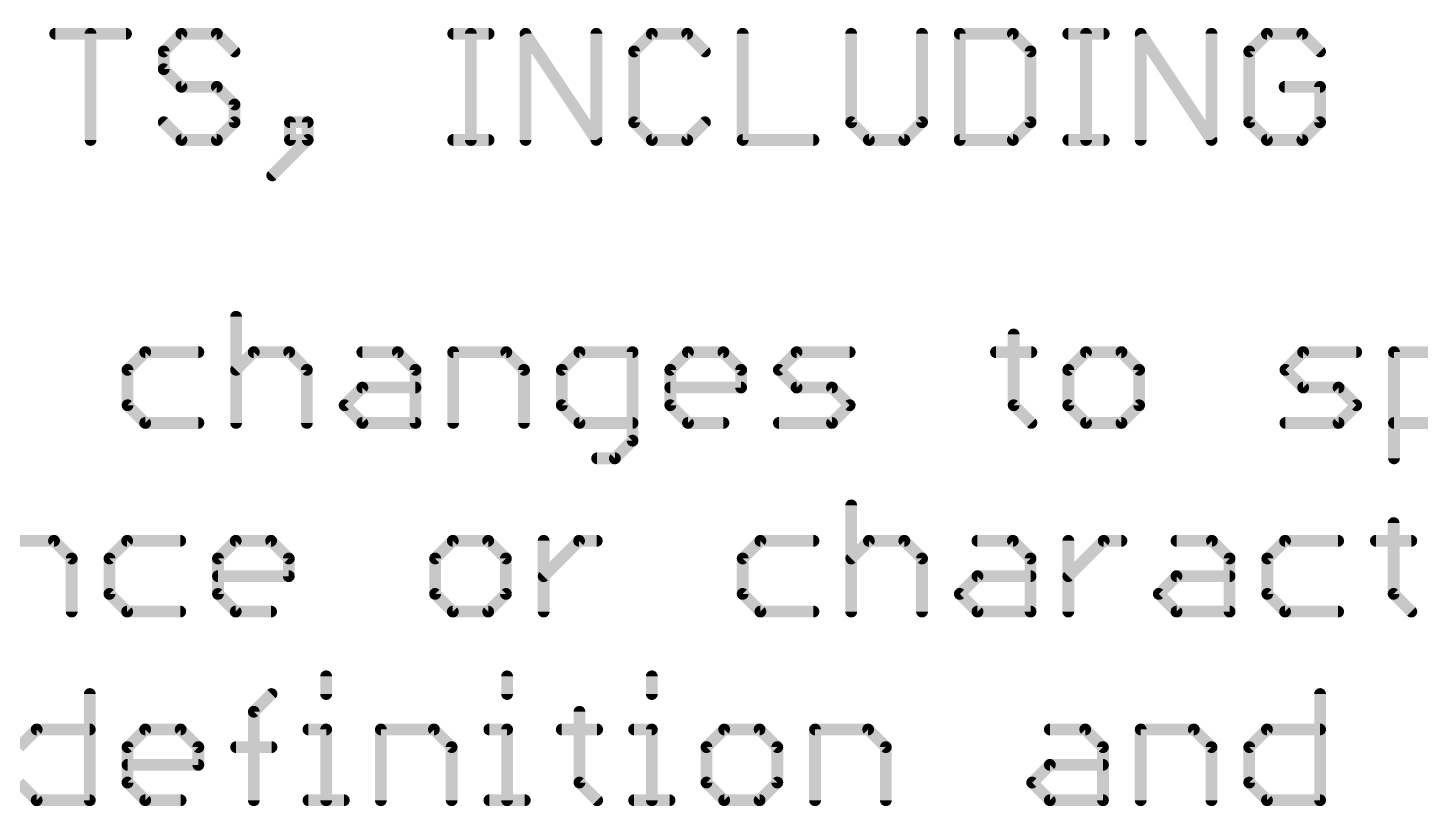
# Model space of a CAD drawing. Extents: x -20 to 130, y -23 to 56.
# Drawn here: x -2.1 to 12.9, y -14.35 to -5.97 of the extents above; entities that cross this region are included whole.
import ezdxf

# ---------------------------------------------------------------- set-up
doc = ezdxf.new("R2010")
doc.units = 0
doc.layers.add('1', color=22, linetype='CONTINUOUS')

msp = doc.modelspace()

# ---------------------------------------------------------------- linework, layer by layer
at = {"layer": '1', "const_width": 0.127}
for points in [[(-1.809, -6.0315), (-1.0463, -6.0315)], [(-1.4276, -7.1755), (-1.4276, -6.0315)], [(-0.4489, -6.0315), (-0.6396, -6.2222)], [(-0.0676, -6.0315), (-0.4489, -6.0315)], [(0.1231, -6.2222), (-0.0676, -6.0315)], [(2.4788, -6.0315), (2.8602, -6.0315)], [(2.6695, -7.1755), (2.6695, -6.0315)], [(3.2584, -7.1755), (3.2584, -6.0315)], [(3.2584, -6.0315), (4.0211, -7.1755)], [(4.0211, -7.1755), (4.0211, -6.0315)], [(4.6185, -6.0315), (4.4278, -6.2222)], [(4.9998, -6.0315), (4.6185, -6.0315)], [(5.1905, -6.2222), (4.9998, -6.0315)], [(5.5972, -6.0315), (5.5972, -7.1755)], [(6.7666, -6.0315), (6.7666, -6.9848)], [(7.5293, -6.9848), (7.5293, -6.0315)], [(7.936, -6.0315), (7.936, -7.1755)], [(8.508, -6.0315), (7.936, -6.0315)], [(8.6987, -6.2222), (8.508, -6.0315)], [(9.1054, -6.0315), (9.4867, -6.0315)], [(9.2961, -7.1755), (9.2961, -6.0315)], [(9.885, -7.1755), (9.885, -6.0315)], [(9.885, -6.0315), (10.6477, -7.1755)], [(10.6477, -7.1755), (10.6477, -6.0315)], [(11.2451, -6.0315), (11.0544, -6.2222)], [(11.6264, -6.0315), (11.2451, -6.0315)], [(11.8171, -6.2222), (11.6264, -6.0315)], [(-0.6396, -6.2222), (-0.6396, -6.4129)], [(4.4278, -6.2222), (4.4278, -6.9848)], [(8.6987, -6.9848), (8.6987, -6.2222)], [(11.0544, -6.2222), (11.0544, -6.9848)], [(-0.6396, -6.4129), (-0.4489, -6.6035)], [(-0.4489, -6.6035), (-0.0676, -6.6035)], [(-0.0676, -6.6035), (0.1231, -6.7942)], [(11.8171, -6.6035), (11.4357, -6.6035)], [(11.8171, -6.9848), (11.8171, -6.6035)], [(0.1231, -6.7942), (0.1231, -6.9848)], [(-0.4489, -7.1755), (-0.6396, -6.9848)], [(0.1231, -6.9848), (-0.0676, -7.1755)], [(0.9112, -6.9848), (0.7205, -6.9848)], [(0.7205, -6.9848), (0.7205, -7.1755)], [(0.9112, -7.1755), (0.9112, -6.9848)], [(4.4278, -6.9848), (4.6185, -7.1755)], [(4.9998, -7.1755), (5.1905, -6.9848)], [(6.7666, -6.9848), (6.9573, -7.1755)], [(7.3386, -7.1755), (7.5293, -6.9848)], [(8.508, -7.1755), (8.6987, -6.9848)], [(11.0544, -6.9848), (11.2451, -7.1755)], [(11.6264, -7.1755), (11.8171, -6.9848)], [(-0.0676, -7.1755), (-0.4489, -7.1755)], [(0.5298, -7.5568), (0.9112, -7.1755)], [(0.7205, -7.1755), (0.9112, -7.1755)], [(2.4788, -7.1755), (2.8602, -7.1755)], [(4.6185, -7.1755), (4.9998, -7.1755)], [(5.5972, -7.1755), (6.3599, -7.1755)], [(6.9573, -7.1755), (7.3386, -7.1755)], [(7.936, -7.1755), (8.508, -7.1755)], [(9.1054, -7.1755), (9.4867, -7.1755)], [(11.2451, -7.1755), (11.6264, -7.1755)], [(0.14, -9.0795), (0.14, -10.2235)], [(8.5165, -9.2702), (8.5165, -10.0328)], [(-0.8387, -9.4609), (-1.0294, -9.6515)], [(-0.2667, -9.4609), (-0.8387, -9.4609)], [(0.14, -9.6515), (0.3307, -9.4609)], [(0.3307, -9.4609), (0.712, -9.4609)], [(0.712, -9.4609), (0.9027, -9.6515)], [(1.5001, -9.4609), (1.8814, -9.4609)], [(1.8814, -9.4609), (2.0721, -9.6515)], [(2.4788, -10.2235), (2.4788, -9.4609)], [(2.4788, -9.4609), (3.0508, -9.4609)], [(3.0508, -9.4609), (3.2415, -9.6515)], [(3.8389, -9.4609), (3.6482, -9.6515)], [(4.4109, -9.4609), (3.8389, -9.4609)], [(4.4109, -10.4142), (4.4109, -9.4609)], [(4.8176, -9.6515), (5.0083, -9.4609)], [(5.0083, -9.4609), (5.3896, -9.4609)], [(5.3896, -9.4609), (5.5803, -9.6515)], [(5.987, -9.6515), (6.1777, -9.4609)], [(6.1777, -9.4609), (6.7497, -9.4609)], [(8.3258, -9.4609), (8.7071, -9.4609)], [(9.2961, -9.4609), (9.1054, -9.6515)], [(9.6774, -9.4609), (9.2961, -9.4609)], [(9.8681, -9.6515), (9.6774, -9.4609)], [(11.4442, -9.6515), (11.6349, -9.4609)], [(11.6349, -9.4609), (12.2069, -9.4609)], [(12.6136, -10.6048), (12.6136, -9.4609)], [(12.6136, -9.4609), (13.1856, -9.4609)], [(-1.0294, -9.6515), (-1.0294, -10.0328)], [(0.9027, -9.6515), (0.9027, -10.2235)], [(2.0721, -9.6515), (2.0721, -10.2235)], [(3.2415, -9.6515), (3.2415, -10.2235)], [(3.6482, -9.6515), (3.6482, -10.0328)], [(4.8176, -10.0328), (4.8176, -9.6515)], [(5.5803, -9.6515), (5.5803, -9.8422)], [(6.1777, -9.8422), (5.987, -9.6515)], [(9.1054, -9.6515), (9.1054, -10.0328)], [(9.8681, -10.0328), (9.8681, -9.6515)], [(11.6349, -9.8422), (11.4442, -9.6515)], [(1.3094, -10.0328), (1.5001, -9.8422)], [(1.5001, -9.8422), (2.0721, -9.8422)], [(5.5803, -9.8422), (4.8176, -9.8422)], [(6.559, -9.8422), (6.1777, -9.8422)], [(6.7497, -10.0328), (6.559, -9.8422)], [(12.0162, -9.8422), (11.6349, -9.8422)], [(12.2069, -10.0328), (12.0162, -9.8422)], [(-1.0294, -10.0328), (-0.8387, -10.2235)], [(1.5001, -10.2235), (1.3094, -10.0328)], [(3.6482, -10.0328), (3.8389, -10.2235)], [(5.0083, -10.2235), (4.8176, -10.0328)], [(6.559, -10.2235), (6.7497, -10.0328)], [(8.5165, -10.0328), (8.7071, -10.2235)], [(9.1054, -10.0328), (9.2961, -10.2235)], [(9.6774, -10.2235), (9.8681, -10.0328)], [(12.0162, -10.2235), (12.2069, -10.0328)], [(-0.8387, -10.2235), (-0.2667, -10.2235)], [(2.0721, -10.2235), (1.5001, -10.2235)], [(3.8389, -10.2235), (4.4109, -10.2235)], [(5.3896, -10.2235), (5.0083, -10.2235)], [(5.987, -10.2235), (6.559, -10.2235)], [(9.2961, -10.2235), (9.6774, -10.2235)], [(11.4442, -10.2235), (12.0162, -10.2235)], [(13.1856, -10.2235), (12.6136, -10.2235)], [(4.2202, -10.6048), (4.4109, -10.4142)], [(4.0296, -10.6048), (4.2202, -10.6048)], [(6.7666, -11.1115), (6.7666, -12.2555)], [(12.6094, -11.3022), (12.6094, -12.0648)], [(-2.3937, -11.4929), (-1.8217, -11.4929)], [(-1.8217, -11.4929), (-1.631, -11.6835)], [(-1.0336, -11.4929), (-1.2243, -11.6835)], [(-0.4616, -11.4929), (-1.0336, -11.4929)], [(-0.0549, -11.6835), (0.1358, -11.4929)], [(0.1358, -11.4929), (0.5171, -11.4929)], [(0.5171, -11.4929), (0.7078, -11.6835)], [(2.4746, -11.4929), (2.2839, -11.6835)], [(2.8559, -11.4929), (2.4746, -11.4929)], [(3.0466, -11.6835), (2.8559, -11.4929)], [(3.4533, -12.2555), (3.4533, -11.4929)], [(3.4533, -11.8742), (3.8347, -11.4929)], [(3.8347, -11.4929), (4.0253, -11.4929)], [(5.7879, -11.4929), (5.5972, -11.6835)], [(6.3599, -11.4929), (5.7879, -11.4929)], [(6.7666, -11.6835), (6.9573, -11.4929)], [(6.9573, -11.4929), (7.3386, -11.4929)], [(7.3386, -11.4929), (7.5293, -11.6835)], [(8.1267, -11.4929), (8.508, -11.4929)], [(8.508, -11.4929), (8.6987, -11.6835)], [(9.1054, -12.2555), (9.1054, -11.4929)], [(9.1054, -11.8742), (9.4867, -11.4929)], [(9.4867, -11.4929), (9.6774, -11.4929)], [(10.2706, -11.4929), (10.6519, -11.4929)], [(10.6519, -11.4929), (10.8426, -11.6835)], [(11.44, -11.4929), (11.2493, -11.6835)], [(12.012, -11.4929), (11.44, -11.4929)], [(12.4187, -11.4929), (12.8, -11.4929)], [(-1.631, -11.6835), (-1.631, -12.2555)], [(-1.2243, -11.6835), (-1.2243, -12.0648)], [(-0.0549, -12.0648), (-0.0549, -11.6835)], [(0.7078, -11.6835), (0.7078, -11.8742)], [(2.2839, -11.6835), (2.2839, -12.0648)], [(3.0466, -12.0648), (3.0466, -11.6835)], [(5.5972, -11.6835), (5.5972, -12.0648)], [(7.5293, -11.6835), (7.5293, -12.2555)], [(8.6987, -11.6835), (8.6987, -12.2555)], [(10.8426, -11.6835), (10.8426, -12.2555)], [(11.2493, -11.6835), (11.2493, -12.0648)], [(0.7078, -11.8742), (-0.0549, -11.8742)], [(7.936, -12.0648), (8.1267, -11.8742)], [(8.1267, -11.8742), (8.6987, -11.8742)], [(10.0799, -12.0648), (10.2706, -11.8742)], [(10.2706, -11.8742), (10.8426, -11.8742)], [(-1.2243, -12.0648), (-1.0336, -12.2555)], [(0.1358, -12.2555), (-0.0549, -12.0648)], [(2.2839, -12.0648), (2.4746, -12.2555)], [(2.8559, -12.2555), (3.0466, -12.0648)], [(5.5972, -12.0648), (5.7879, -12.2555)], [(8.1267, -12.2555), (7.936, -12.0648)], [(10.2706, -12.2555), (10.0799, -12.0648)], [(11.2493, -12.0648), (11.44, -12.2555)], [(12.6094, -12.0648), (12.8, -12.2555)], [(-1.0336, -12.2555), (-0.4616, -12.2555)], [(0.5171, -12.2555), (0.1358, -12.2555)], [(2.4746, -12.2555), (2.8559, -12.2555)], [(5.7879, -12.2555), (6.3599, -12.2555)], [(8.6987, -12.2555), (8.1267, -12.2555)], [(10.8426, -12.2555), (10.2706, -12.2555)], [(11.44, -12.2555), (12.012, -12.2555)], [(1.1103, -12.9529), (1.1103, -13.1435)], [(3.0593, -12.9529), (3.0593, -13.1435)], [(4.6185, -12.9529), (4.6185, -13.1435)], [(-1.4361, -13.1435), (-1.4361, -14.2875)], [(0.3307, -13.3342), (0.5214, -13.1435)], [(11.8171, -13.1435), (11.8171, -14.2875)], [(0.3307, -14.2875), (0.3307, -13.3342)], [(3.8389, -13.3342), (3.8389, -14.0968)], [(-2.1988, -13.7155), (-2.0081, -13.5249)], [(-2.0081, -13.5249), (-1.4361, -13.5249)], [(-1.0294, -13.7155), (-0.8387, -13.5249)], [(-0.8387, -13.5249), (-0.4574, -13.5249)], [(-0.4574, -13.5249), (-0.2667, -13.7155)], [(0.9196, -13.5249), (1.1103, -13.5249)], [(1.1103, -13.5249), (1.1103, -14.2875)], [(1.6992, -14.2875), (1.6992, -13.5249)], [(1.6992, -13.5249), (2.2712, -13.5249)], [(2.2712, -13.5249), (2.4619, -13.7155)], [(2.8686, -13.5249), (3.0593, -13.5249)], [(3.0593, -13.5249), (3.0593, -14.2875)], [(3.6482, -13.5249), (4.0296, -13.5249)], [(4.4278, -13.5249), (4.6185, -13.5249)], [(4.6185, -13.5249), (4.6185, -14.2875)], [(5.3981, -13.5249), (5.2074, -13.7155)], [(5.7794, -13.5249), (5.3981, -13.5249)], [(5.9701, -13.7155), (5.7794, -13.5249)], [(6.3768, -14.2875), (6.3768, -13.5249)], [(6.3768, -13.5249), (6.9488, -13.5249)], [(6.9488, -13.5249), (7.1395, -13.7155)], [(8.9063, -13.5249), (9.2876, -13.5249)], [(9.2876, -13.5249), (9.4783, -13.7155)], [(9.885, -14.2875), (9.885, -13.5249)], [(9.885, -13.5249), (10.457, -13.5249)], [(10.457, -13.5249), (10.6477, -13.7155)], [(11.0544, -13.7155), (11.2451, -13.5249)], [(11.2451, -13.5249), (11.8171, -13.5249)], [(-1.0294, -14.0968), (-1.0294, -13.7155)], [(-0.2667, -13.7155), (-0.2667, -13.9062)], [(0.14, -13.7155), (0.5214, -13.7155)], [(2.4619, -13.7155), (2.4619, -14.2875)], [(5.2074, -13.7155), (5.2074, -14.0968)], [(5.9701, -14.0968), (5.9701, -13.7155)], [(7.1395, -13.7155), (7.1395, -14.2875)], [(9.4783, -13.7155), (9.4783, -14.2875)], [(10.6477, -13.7155), (10.6477, -14.2875)], [(11.0544, -14.0968), (11.0544, -13.7155)], [(-0.2667, -13.9062), (-1.0294, -13.9062)], [(8.7156, -14.0968), (8.9063, -13.9062)], [(8.9063, -13.9062), (9.4783, -13.9062)], [(-2.0081, -14.2875), (-2.1988, -14.0968)], [(-0.8387, -14.2875), (-1.0294, -14.0968)], [(3.8389, -14.0968), (4.0296, -14.2875)], [(5.2074, -14.0968), (5.3981, -14.2875)], [(5.7794, -14.2875), (5.9701, -14.0968)], [(8.9063, -14.2875), (8.7156, -14.0968)], [(11.2451, -14.2875), (11.0544, -14.0968)], [(-1.4361, -14.2875), (-2.0081, -14.2875)], [(-0.4574, -14.2875), (-0.8387, -14.2875)], [(0.9196, -14.2875), (1.301, -14.2875)], [(2.8686, -14.2875), (3.25, -14.2875)], [(4.4278, -14.2875), (4.8091, -14.2875)], [(5.3981, -14.2875), (5.7794, -14.2875)], [(9.4783, -14.2875), (8.9063, -14.2875)], [(11.8171, -14.2875), (11.2451, -14.2875)]]:
    msp.add_lwpolyline(points, dxfattribs=at)
at = {"layer": '1', "const_width": 0.0635}
for points in [[(-1.809, -5.9998, 1), (-1.809, -6.0633)], [(-1.3959, -6.0315, 1), (-1.4594, -6.0315)], [(-1.0463, -6.0633, 1), (-1.0463, -5.9998)], [(-0.4489, -5.9998, 1), (-0.4489, -6.0633)], [(-0.4264, -6.054, 1), (-0.4713, -6.0091)], [(-0.0451, -6.0091, 1), (-0.09, -6.054)], [(-0.0676, -6.0633, 1), (-0.0676, -5.9998)], [(2.4788, -5.9998, 1), (2.4788, -6.0633)], [(2.7013, -6.0315, 1), (2.6378, -6.0315)], [(2.8602, -6.0633, 1), (2.8602, -5.9998)], [(3.2902, -6.0315, 1), (3.2267, -6.0315)], [(3.2849, -6.0139, 1), (3.232, -6.0491)], [(4.0528, -6.0315, 1), (3.9893, -6.0315)], [(4.6185, -5.9998, 1), (4.6185, -6.0633)], [(4.6409, -6.054, 1), (4.596, -6.0091)], [(5.0223, -6.0091, 1), (4.9774, -6.054)], [(4.9998, -6.0633, 1), (4.9998, -5.9998)], [(5.629, -6.0315, 1), (5.5655, -6.0315)], [(6.7984, -6.0315, 1), (6.7349, -6.0315)], [(7.561, -6.0315, 1), (7.4975, -6.0315)], [(7.9678, -6.0315, 1), (7.9043, -6.0315)], [(7.936, -5.9998, 1), (7.936, -6.0633)], [(8.5305, -6.0091, 1), (8.4856, -6.054)], [(8.508, -6.0633, 1), (8.508, -5.9998)], [(9.1054, -5.9998, 1), (9.1054, -6.0633)], [(9.3278, -6.0315, 1), (9.2643, -6.0315)], [(9.4867, -6.0633, 1), (9.4867, -5.9998)], [(9.9114, -6.0139, 1), (9.8586, -6.0491)], [(9.9168, -6.0315, 1), (9.8533, -6.0315)], [(10.6794, -6.0315, 1), (10.6159, -6.0315)], [(11.2451, -5.9998, 1), (11.2451, -6.0633)], [(11.2675, -6.054, 1), (11.2226, -6.0091)], [(11.6489, -6.0091, 1), (11.6039, -6.054)], [(11.6264, -6.0633, 1), (11.6264, -5.9998)], [(-0.6078, -6.2222, 1), (-0.6713, -6.2222)], [(-0.662, -6.1997, 1), (-0.6171, -6.2446)], [(0.1006, -6.2446, 1), (0.1455, -6.1997)], [(4.4596, -6.2222, 1), (4.3961, -6.2222)], [(4.4054, -6.1997, 1), (4.4503, -6.2446)], [(5.168, -6.2446, 1), (5.2129, -6.1997)], [(8.7304, -6.2222, 1), (8.6669, -6.2222)], [(8.6762, -6.2446, 1), (8.7211, -6.1997)], [(11.0862, -6.2222, 1), (11.0227, -6.2222)], [(11.032, -6.1997, 1), (11.0769, -6.2446)], [(11.7946, -6.2446, 1), (11.8395, -6.1997)], [(-0.6171, -6.3904, 1), (-0.662, -6.4353)], [(-0.6713, -6.4129, 1), (-0.6078, -6.4129)], [(-0.4489, -6.5718, 1), (-0.4489, -6.6353)], [(-0.4713, -6.626, 1), (-0.4264, -6.5811)], [(-0.0451, -6.5811, 1), (-0.09, -6.626)], [(-0.0676, -6.6353, 1), (-0.0676, -6.5718)], [(11.4357, -6.5718, 1), (11.4357, -6.6353)], [(11.8488, -6.6035, 1), (11.7853, -6.6035)], [(11.8171, -6.6353, 1), (11.8171, -6.5718)], [(0.1548, -6.7942, 1), (0.0913, -6.7942)], [(0.1006, -6.8166, 1), (0.1455, -6.7717)], [(-0.6171, -6.9624, 1), (-0.662, -7.0073)], [(0.0913, -6.9848, 1), (0.1548, -6.9848)], [(0.1455, -7.0073, 1), (0.1006, -6.9624)], [(0.7205, -6.9531, 1), (0.7205, -7.0166)], [(0.7523, -6.9848, 1), (0.6888, -6.9848)], [(0.9429, -6.9848, 1), (0.8794, -6.9848)], [(0.9112, -7.0166, 1), (0.9112, -6.9531)], [(4.3961, -6.9848, 1), (4.4596, -6.9848)], [(4.4503, -6.9624, 1), (4.4054, -7.0073)], [(5.2129, -7.0073, 1), (5.168, -6.9624)], [(6.7349, -6.9848, 1), (6.7984, -6.9848)], [(6.7891, -6.9624, 1), (6.7442, -7.0073)], [(7.4975, -6.9848, 1), (7.561, -6.9848)], [(7.5517, -7.0073, 1), (7.5068, -6.9624)], [(8.6669, -6.9848, 1), (8.7304, -6.9848)], [(8.7211, -7.0073, 1), (8.6762, -6.9624)], [(11.0227, -6.9848, 1), (11.0862, -6.9848)], [(11.0769, -6.9624, 1), (11.032, -7.0073)], [(11.7853, -6.9848, 1), (11.8488, -6.9848)], [(11.8395, -7.0073, 1), (11.7946, -6.9624)], [(-1.4594, -7.1755, 1), (-1.3959, -7.1755)], [(-0.4489, -7.1438, 1), (-0.4489, -7.2073)], [(-0.4713, -7.198, 1), (-0.4264, -7.153)], [(-0.09, -7.153, 1), (-0.0451, -7.198)], [(-0.0676, -7.2073, 1), (-0.0676, -7.1438)], [(0.7205, -7.1438, 1), (0.7205, -7.2073)], [(0.6888, -7.1755, 1), (0.7523, -7.1755)], [(0.8794, -7.1755, 1), (0.9429, -7.1755)], [(0.9336, -7.198, 1), (0.8887, -7.153)], [(0.9112, -7.2073, 1), (0.9112, -7.1438)], [(2.4788, -7.1438, 1), (2.4788, -7.2073)], [(2.6378, -7.1755, 1), (2.7013, -7.1755)], [(2.8602, -7.2073, 1), (2.8602, -7.1438)], [(3.2267, -7.1755, 1), (3.2902, -7.1755)], [(3.9893, -7.1755, 1), (4.0528, -7.1755)], [(3.9947, -7.1931, 1), (4.0475, -7.1579)], [(4.6185, -7.1438, 1), (4.6185, -7.2073)], [(4.596, -7.198, 1), (4.6409, -7.153)], [(4.9774, -7.153, 1), (5.0223, -7.198)], [(4.9998, -7.2073, 1), (4.9998, -7.1438)], [(5.5972, -7.1438, 1), (5.5972, -7.2073)], [(5.5655, -7.1755, 1), (5.629, -7.1755)], [(6.3599, -7.2073, 1), (6.3599, -7.1438)], [(6.9573, -7.1438, 1), (6.9573, -7.2073)], [(6.9348, -7.198, 1), (6.9797, -7.153)], [(7.3162, -7.153, 1), (7.3611, -7.198)], [(7.3386, -7.2073, 1), (7.3386, -7.1438)], [(7.936, -7.1438, 1), (7.936, -7.2073)], [(7.9043, -7.1755, 1), (7.9678, -7.1755)], [(8.4856, -7.153, 1), (8.5305, -7.198)], [(8.508, -7.2073, 1), (8.508, -7.1438)], [(9.1054, -7.1438, 1), (9.1054, -7.2073)], [(9.2643, -7.1755, 1), (9.3278, -7.1755)], [(9.4867, -7.2073, 1), (9.4867, -7.1438)], [(9.8533, -7.1755, 1), (9.9168, -7.1755)], [(10.6159, -7.1755, 1), (10.6794, -7.1755)], [(10.6212, -7.1931, 1), (10.6741, -7.1579)], [(11.2451, -7.1438, 1), (11.2451, -7.2073)], [(11.2226, -7.198, 1), (11.2675, -7.153)], [(11.6039, -7.153, 1), (11.6489, -7.198)], [(11.6264, -7.2073, 1), (11.6264, -7.1438)], [(0.5074, -7.5344, 1), (0.5523, -7.5793)], [(0.1718, -9.0795, 1), (0.1083, -9.0795)], [(8.5482, -9.2702, 1), (8.4847, -9.2702)], [(-0.8387, -9.4291, 1), (-0.8387, -9.4926)], [(-0.8162, -9.4833, 1), (-0.8611, -9.4384)], [(-0.2667, -9.4926, 1), (-0.2667, -9.4291)], [(0.3307, -9.4291, 1), (0.3307, -9.4926)], [(0.3532, -9.4833, 1), (0.3083, -9.4384)], [(0.7345, -9.4384, 1), (0.6896, -9.4833)], [(0.712, -9.4926, 1), (0.712, -9.4291)], [(1.5001, -9.4291, 1), (1.5001, -9.4926)], [(1.9039, -9.4384, 1), (1.859, -9.4833)], [(1.8814, -9.4926, 1), (1.8814, -9.4291)], [(2.5106, -9.4609, 1), (2.4471, -9.4609)], [(2.4788, -9.4291, 1), (2.4788, -9.4926)], [(3.0733, -9.4384, 1), (3.0284, -9.4833)], [(3.0508, -9.4926, 1), (3.0508, -9.4291)], [(3.8389, -9.4291, 1), (3.8389, -9.4926)], [(3.8613, -9.4833, 1), (3.8164, -9.4384)], [(4.4426, -9.4609, 1), (4.3791, -9.4609)], [(4.4109, -9.4926, 1), (4.4109, -9.4291)], [(5.0083, -9.4291, 1), (5.0083, -9.4926)], [(5.0307, -9.4833, 1), (4.9858, -9.4384)], [(5.4121, -9.4384, 1), (5.3672, -9.4833)], [(5.3896, -9.4926, 1), (5.3896, -9.4291)], [(6.1777, -9.4291, 1), (6.1777, -9.4926)], [(6.2001, -9.4833, 1), (6.1552, -9.4384)], [(6.7497, -9.4926, 1), (6.7497, -9.4291)], [(8.3258, -9.4291, 1), (8.3258, -9.4926)], [(8.7071, -9.4926, 1), (8.7071, -9.4291)], [(9.2961, -9.4291, 1), (9.2961, -9.4926)], [(9.3185, -9.4833, 1), (9.2736, -9.4384)], [(9.6999, -9.4384, 1), (9.655, -9.4833)], [(9.6774, -9.4926, 1), (9.6774, -9.4291)], [(11.6349, -9.4291, 1), (11.6349, -9.4926)], [(11.6573, -9.4833, 1), (11.6124, -9.4384)], [(12.2069, -9.4926, 1), (12.2069, -9.4291)], [(12.6454, -9.4609, 1), (12.5819, -9.4609)], [(12.6136, -9.4291, 1), (12.6136, -9.4926)], [(-0.9976, -9.6515, 1), (-1.0611, -9.6515)], [(-1.0518, -9.6291, 1), (-1.0069, -9.674)], [(0.1176, -9.6291, 1), (0.1625, -9.674)], [(0.9344, -9.6515, 1), (0.8709, -9.6515)], [(0.8802, -9.674, 1), (0.9251, -9.6291)], [(2.1038, -9.6515, 1), (2.0403, -9.6515)], [(2.0496, -9.674, 1), (2.0945, -9.6291)], [(3.2732, -9.6515, 1), (3.2097, -9.6515)], [(3.219, -9.674, 1), (3.2639, -9.6291)], [(3.68, -9.6515, 1), (3.6165, -9.6515)], [(3.6258, -9.6291, 1), (3.6707, -9.674)], [(4.8494, -9.6515, 1), (4.7859, -9.6515)], [(4.7952, -9.6291, 1), (4.8401, -9.674)], [(5.612, -9.6515, 1), (5.5485, -9.6515)], [(5.5578, -9.674, 1), (5.6027, -9.6291)], [(6.0095, -9.6291, 1), (5.9646, -9.674)], [(5.9646, -9.6291, 1), (6.0095, -9.674)], [(9.1372, -9.6515, 1), (9.0737, -9.6515)], [(9.083, -9.6291, 1), (9.1279, -9.674)], [(9.8998, -9.6515, 1), (9.8363, -9.6515)], [(9.8456, -9.674, 1), (9.8905, -9.6291)], [(11.4667, -9.6291, 1), (11.4218, -9.674)], [(11.4218, -9.6291, 1), (11.4667, -9.674)], [(1.5001, -9.8104, 1), (1.5001, -9.8739)], [(1.5226, -9.8646, 1), (1.4777, -9.8197)], [(2.0721, -9.8739, 1), (2.0721, -9.8104)], [(4.8176, -9.8104, 1), (4.8176, -9.8739)], [(5.5485, -9.8422, 1), (5.612, -9.8422)], [(5.5803, -9.8739, 1), (5.5803, -9.8104)], [(6.1777, -9.8104, 1), (6.1777, -9.8739)], [(6.1552, -9.8646, 1), (6.2001, -9.8197)], [(6.5815, -9.8197, 1), (6.5366, -9.8646)], [(6.559, -9.8739, 1), (6.559, -9.8104)], [(11.6349, -9.8104, 1), (11.6349, -9.8739)], [(11.6124, -9.8646, 1), (11.6573, -9.8197)], [(12.0387, -9.8197, 1), (11.9937, -9.8646)], [(12.0162, -9.8739, 1), (12.0162, -9.8104)], [(-1.0069, -10.0104, 1), (-1.0518, -10.0553)], [(-1.0611, -10.0328, 1), (-0.9976, -10.0328)], [(1.3319, -10.0104, 1), (1.287, -10.0553)], [(1.287, -10.0104, 1), (1.3319, -10.0553)], [(3.6165, -10.0328, 1), (3.68, -10.0328)], [(3.6707, -10.0104, 1), (3.6258, -10.0553)], [(4.8401, -10.0104, 1), (4.7952, -10.0553)], [(4.7859, -10.0328, 1), (4.8494, -10.0328)], [(6.7721, -10.0553, 1), (6.7272, -10.0104)], [(6.7272, -10.0553, 1), (6.7721, -10.0104)], [(8.4847, -10.0328, 1), (8.5482, -10.0328)], [(8.5389, -10.0104, 1), (8.494, -10.0553)], [(9.1279, -10.0104, 1), (9.083, -10.0553)], [(9.0737, -10.0328, 1), (9.1372, -10.0328)], [(9.8363, -10.0328, 1), (9.8998, -10.0328)], [(9.8905, -10.0553, 1), (9.8456, -10.0104)], [(12.2293, -10.0553, 1), (12.1844, -10.0104)], [(12.1844, -10.0553, 1), (12.2293, -10.0104)], [(-0.8387, -10.1918, 1), (-0.8387, -10.2553)], [(-0.8611, -10.246, 1), (-0.8162, -10.201)], [(-0.2667, -10.2553, 1), (-0.2667, -10.1918)], [(0.1083, -10.2235, 1), (0.1718, -10.2235)], [(0.8709, -10.2235, 1), (0.9344, -10.2235)], [(1.5001, -10.1918, 1), (1.5001, -10.2553)], [(1.4777, -10.246, 1), (1.5226, -10.201)], [(2.0403, -10.2235, 1), (2.1038, -10.2235)], [(2.0721, -10.2553, 1), (2.0721, -10.1918)], [(2.4471, -10.2235, 1), (2.5106, -10.2235)], [(3.2097, -10.2235, 1), (3.2732, -10.2235)], [(3.8389, -10.1918, 1), (3.8389, -10.2553)], [(3.8164, -10.246, 1), (3.8613, -10.201)], [(4.4109, -10.2553, 1), (4.4109, -10.1918)], [(5.0083, -10.1918, 1), (5.0083, -10.2553)], [(4.9858, -10.246, 1), (5.0307, -10.201)], [(5.3896, -10.2553, 1), (5.3896, -10.1918)], [(5.987, -10.1918, 1), (5.987, -10.2553)], [(6.5366, -10.201, 1), (6.5815, -10.246)], [(6.559, -10.2553, 1), (6.559, -10.1918)], [(8.6847, -10.246, 1), (8.7296, -10.201)], [(9.2961, -10.1918, 1), (9.2961, -10.2553)], [(9.2736, -10.246, 1), (9.3185, -10.201)], [(9.655, -10.201, 1), (9.6999, -10.246)], [(9.6774, -10.2553, 1), (9.6774, -10.1918)], [(11.4442, -10.1918, 1), (11.4442, -10.2553)], [(11.9937, -10.201, 1), (12.0387, -10.246)], [(12.0162, -10.2553, 1), (12.0162, -10.1918)], [(12.6136, -10.1918, 1), (12.6136, -10.2553)], [(4.3791, -10.4142, 1), (4.4426, -10.4142)], [(4.4333, -10.4366, 1), (4.3884, -10.3917)], [(4.0296, -10.5731, 1), (4.0296, -10.6366)], [(4.1978, -10.5824, 1), (4.2427, -10.6273)], [(4.2202, -10.6366, 1), (4.2202, -10.5731)], [(12.5819, -10.6048, 1), (12.6454, -10.6048)], [(6.7984, -11.1115, 1), (6.7349, -11.1115)], [(12.6411, -11.3022, 1), (12.5776, -11.3022)], [(-1.7992, -11.4704, 1), (-1.8441, -11.5153)], [(-1.8217, -11.5246, 1), (-1.8217, -11.4611)], [(-1.0336, -11.4611, 1), (-1.0336, -11.5246)], [(-1.0111, -11.5153, 1), (-1.056, -11.4704)], [(-0.4616, -11.5246, 1), (-0.4616, -11.4611)], [(0.1358, -11.4611, 1), (0.1358, -11.5246)], [(0.1583, -11.5153, 1), (0.1134, -11.4704)], [(0.5396, -11.4704, 1), (0.4947, -11.5153)], [(0.5171, -11.5246, 1), (0.5171, -11.4611)], [(2.4746, -11.4611, 1), (2.4746, -11.5246)], [(2.4971, -11.5153, 1), (2.4521, -11.4704)], [(2.8784, -11.4704, 1), (2.8335, -11.5153)], [(2.8559, -11.5246, 1), (2.8559, -11.4611)], [(3.4851, -11.4929, 1), (3.4216, -11.4929)], [(3.8347, -11.4611, 1), (3.8347, -11.5246)], [(3.8571, -11.5153, 1), (3.8122, -11.4704)], [(4.0253, -11.5246, 1), (4.0253, -11.4611)], [(5.7879, -11.4611, 1), (5.7879, -11.5246)], [(5.8103, -11.5153, 1), (5.7654, -11.4704)], [(6.3599, -11.5246, 1), (6.3599, -11.4611)], [(6.9573, -11.4611, 1), (6.9573, -11.5246)], [(6.9797, -11.5153, 1), (6.9348, -11.4704)], [(7.3611, -11.4704, 1), (7.3162, -11.5153)], [(7.3386, -11.5246, 1), (7.3386, -11.4611)], [(8.1267, -11.4611, 1), (8.1267, -11.5246)], [(8.5305, -11.4704, 1), (8.4856, -11.5153)], [(8.508, -11.5246, 1), (8.508, -11.4611)], [(9.1372, -11.4929, 1), (9.0737, -11.4929)], [(9.4867, -11.4611, 1), (9.4867, -11.5246)], [(9.5092, -11.5153, 1), (9.4643, -11.4704)], [(9.6774, -11.5246, 1), (9.6774, -11.4611)], [(10.2706, -11.4611, 1), (10.2706, -11.5246)], [(10.6744, -11.4704, 1), (10.6295, -11.5153)], [(10.6519, -11.5246, 1), (10.6519, -11.4611)], [(11.44, -11.4611, 1), (11.44, -11.5246)], [(11.4624, -11.5153, 1), (11.4175, -11.4704)], [(12.012, -11.5246, 1), (12.012, -11.4611)], [(12.4187, -11.4611, 1), (12.4187, -11.5246)], [(12.8, -11.5246, 1), (12.8, -11.4611)], [(-1.5993, -11.6835, 1), (-1.6627, -11.6835)], [(-1.6535, -11.706, 1), (-1.6085, -11.6611)], [(-1.1925, -11.6835, 1), (-1.256, -11.6835)], [(-1.2467, -11.6611, 1), (-1.2018, -11.706)], [(-0.0231, -11.6835, 1), (-0.0866, -11.6835)], [(-0.0773, -11.6611, 1), (-0.0324, -11.706)], [(0.7395, -11.6835, 1), (0.676, -11.6835)], [(0.6853, -11.706, 1), (0.7302, -11.6611)], [(2.3157, -11.6835, 1), (2.2522, -11.6835)], [(2.2615, -11.6611, 1), (2.3064, -11.706)], [(3.0783, -11.6835, 1), (3.0148, -11.6835)], [(3.0241, -11.706, 1), (3.069, -11.6611)], [(5.629, -11.6835, 1), (5.5655, -11.6835)], [(5.5748, -11.6611, 1), (5.6197, -11.706)], [(6.7442, -11.6611, 1), (6.7891, -11.706)], [(7.561, -11.6835, 1), (7.4975, -11.6835)], [(7.5068, -11.706, 1), (7.5517, -11.6611)], [(8.7304, -11.6835, 1), (8.6669, -11.6835)], [(8.6762, -11.706, 1), (8.7211, -11.6611)], [(10.8743, -11.6835, 1), (10.8108, -11.6835)], [(10.8201, -11.706, 1), (10.865, -11.6611)], [(11.2811, -11.6835, 1), (11.2176, -11.6835)], [(11.2269, -11.6611, 1), (11.2718, -11.706)], [(-0.0549, -11.8424, 1), (-0.0549, -11.9059)], [(0.676, -11.8742, 1), (0.7395, -11.8742)], [(0.7078, -11.9059, 1), (0.7078, -11.8424)], [(3.4309, -11.8517, 1), (3.4758, -11.8966)], [(8.1267, -11.8424, 1), (8.1267, -11.9059)], [(8.1491, -11.8966, 1), (8.1042, -11.8517)], [(8.6987, -11.9059, 1), (8.6987, -11.8424)], [(9.083, -11.8517, 1), (9.1279, -11.8966)], [(10.2706, -11.8424, 1), (10.2706, -11.9059)], [(10.293, -11.8966, 1), (10.2481, -11.8517)], [(10.8426, -11.9059, 1), (10.8426, -11.8424)], [(-1.256, -12.0648, 1), (-1.1925, -12.0648)], [(-1.2018, -12.0424, 1), (-1.2467, -12.0873)], [(-0.0324, -12.0424, 1), (-0.0773, -12.0873)], [(-0.0866, -12.0648, 1), (-0.0231, -12.0648)], [(2.3064, -12.0424, 1), (2.2615, -12.0873)], [(2.2522, -12.0648, 1), (2.3157, -12.0648)], [(3.0148, -12.0648, 1), (3.0783, -12.0648)], [(3.069, -12.0873, 1), (3.0241, -12.0424)], [(5.6197, -12.0424, 1), (5.5748, -12.0873)], [(5.5655, -12.0648, 1), (5.629, -12.0648)], [(7.9585, -12.0424, 1), (7.9136, -12.0873)], [(7.9136, -12.0424, 1), (7.9585, -12.0873)], [(10.1024, -12.0424, 1), (10.0575, -12.0873)], [(10.0575, -12.0424, 1), (10.1024, -12.0873)], [(11.2176, -12.0648, 1), (11.2811, -12.0648)], [(11.2718, -12.0424, 1), (11.2269, -12.0873)], [(12.5776, -12.0648, 1), (12.6411, -12.0648)], [(12.6318, -12.0424, 1), (12.5869, -12.0873)], [(-1.6627, -12.2555, 1), (-1.5993, -12.2555)], [(-1.0336, -12.2238, 1), (-1.0336, -12.2873)], [(-1.056, -12.278, 1), (-1.0111, -12.233)], [(-0.4616, -12.2873, 1), (-0.4616, -12.2238)], [(0.1358, -12.2238, 1), (0.1358, -12.2873)], [(0.1134, -12.278, 1), (0.1583, -12.233)], [(0.5171, -12.2873, 1), (0.5171, -12.2238)], [(2.4746, -12.2238, 1), (2.4746, -12.2873)], [(2.4521, -12.278, 1), (2.4971, -12.233)], [(2.8335, -12.233, 1), (2.8784, -12.278)], [(2.8559, -12.2873, 1), (2.8559, -12.2238)], [(3.4216, -12.2555, 1), (3.4851, -12.2555)], [(5.7879, -12.2238, 1), (5.7879, -12.2873)], [(5.7654, -12.278, 1), (5.8103, -12.233)], [(6.3599, -12.2873, 1), (6.3599, -12.2238)], [(6.7349, -12.2555, 1), (6.7984, -12.2555)], [(7.4975, -12.2555, 1), (7.561, -12.2555)], [(8.1267, -12.2238, 1), (8.1267, -12.2873)], [(8.1042, -12.278, 1), (8.1491, -12.233)], [(8.6669, -12.2555, 1), (8.7304, -12.2555)], [(8.6987, -12.2873, 1), (8.6987, -12.2238)], [(9.0737, -12.2555, 1), (9.1372, -12.2555)], [(10.2706, -12.2238, 1), (10.2706, -12.2873)], [(10.2481, -12.278, 1), (10.293, -12.233)], [(10.8108, -12.2555, 1), (10.8743, -12.2555)], [(10.8426, -12.2873, 1), (10.8426, -12.2238)], [(11.44, -12.2238, 1), (11.44, -12.2873)], [(11.4175, -12.278, 1), (11.4624, -12.233)], [(12.012, -12.2873, 1), (12.012, -12.2238)], [(12.7776, -12.278, 1), (12.8225, -12.233)], [(1.1421, -12.9529, 1), (1.0786, -12.9529)], [(3.091, -12.9529, 1), (3.0275, -12.9529)], [(4.6502, -12.9529, 1), (4.5867, -12.9529)], [(-1.4044, -13.1435, 1), (-1.4679, -13.1435)], [(0.5438, -13.166, 1), (0.4989, -13.1211)], [(1.0786, -13.1435, 1), (1.1421, -13.1435)], [(3.0275, -13.1435, 1), (3.091, -13.1435)], [(4.5867, -13.1435, 1), (4.6502, -13.1435)], [(11.8488, -13.1435, 1), (11.7853, -13.1435)], [(0.3625, -13.3342, 1), (0.299, -13.3342)], [(0.3083, -13.3117, 1), (0.3532, -13.3566)], [(3.8706, -13.3342, 1), (3.8071, -13.3342)], [(-2.0081, -13.4931, 1), (-2.0081, -13.5566)], [(-1.9856, -13.5473, 1), (-2.0305, -13.5024)], [(-1.4361, -13.5566, 1), (-1.4361, -13.4931)], [(-0.8387, -13.4931, 1), (-0.8387, -13.5566)], [(-0.8162, -13.5473, 1), (-0.8611, -13.5024)], [(-0.4349, -13.5024, 1), (-0.4798, -13.5473)], [(-0.4574, -13.5566, 1), (-0.4574, -13.4931)], [(0.9196, -13.4931, 1), (0.9196, -13.5566)], [(1.1421, -13.5249, 1), (1.0786, -13.5249)], [(1.1103, -13.5566, 1), (1.1103, -13.4931)], [(1.6992, -13.4931, 1), (1.6992, -13.5566)], [(1.731, -13.5249, 1), (1.6675, -13.5249)], [(2.2937, -13.5024, 1), (2.2488, -13.5473)], [(2.2712, -13.5566, 1), (2.2712, -13.4931)], [(2.8686, -13.4931, 1), (2.8686, -13.5566)], [(3.091, -13.5249, 1), (3.0275, -13.5249)], [(3.0593, -13.5566, 1), (3.0593, -13.4931)], [(3.6482, -13.4931, 1), (3.6482, -13.5566)], [(4.0296, -13.5566, 1), (4.0296, -13.4931)], [(4.4278, -13.4931, 1), (4.4278, -13.5566)], [(4.6502, -13.5249, 1), (4.5867, -13.5249)], [(4.6185, -13.5566, 1), (4.6185, -13.4931)], [(5.3981, -13.4931, 1), (5.3981, -13.5566)], [(5.4205, -13.5473, 1), (5.3756, -13.5024)], [(5.8019, -13.5024, 1), (5.757, -13.5473)], [(5.7794, -13.5566, 1), (5.7794, -13.4931)], [(6.3768, -13.4931, 1), (6.3768, -13.5566)], [(6.4086, -13.5249, 1), (6.3451, -13.5249)], [(6.9713, -13.5024, 1), (6.9264, -13.5473)], [(6.9488, -13.5566, 1), (6.9488, -13.4931)], [(8.9063, -13.4931, 1), (8.9063, -13.5566)], [(9.3101, -13.5024, 1), (9.2651, -13.5473)], [(9.2876, -13.5566, 1), (9.2876, -13.4931)], [(9.885, -13.4931, 1), (9.885, -13.5566)], [(9.9168, -13.5249, 1), (9.8533, -13.5249)], [(10.4794, -13.5024, 1), (10.4345, -13.5473)], [(10.457, -13.5566, 1), (10.457, -13.4931)], [(11.2451, -13.4931, 1), (11.2451, -13.5566)], [(11.2675, -13.5473, 1), (11.2226, -13.5024)], [(11.8171, -13.5566, 1), (11.8171, -13.4931)], [(-0.9976, -13.7155, 1), (-1.0611, -13.7155)], [(-1.0518, -13.6931, 1), (-1.0069, -13.738)], [(-0.235, -13.7155, 1), (-0.2985, -13.7155)], [(-0.2892, -13.738, 1), (-0.2443, -13.6931)], [(0.14, -13.6838, 1), (0.14, -13.7473)], [(0.5214, -13.7473, 1), (0.5214, -13.6838)], [(2.4936, -13.7155, 1), (2.4301, -13.7155)], [(2.4394, -13.738, 1), (2.4843, -13.6931)], [(5.2392, -13.7155, 1), (5.1757, -13.7155)], [(5.185, -13.6931, 1), (5.2299, -13.738)], [(6.0018, -13.7155, 1), (5.9383, -13.7155)], [(5.9476, -13.738, 1), (5.9925, -13.6931)], [(7.1712, -13.7155, 1), (7.1077, -13.7155)], [(7.117, -13.738, 1), (7.1619, -13.6931)], [(9.51, -13.7155, 1), (9.4465, -13.7155)], [(9.4558, -13.738, 1), (9.5007, -13.6931)], [(10.6794, -13.7155, 1), (10.6159, -13.7155)], [(10.6252, -13.738, 1), (10.6701, -13.6931)], [(11.0862, -13.7155, 1), (11.0227, -13.7155)], [(11.032, -13.6931, 1), (11.0769, -13.738)], [(-1.0294, -13.8744, 1), (-1.0294, -13.9379)], [(-0.2985, -13.9062, 1), (-0.235, -13.9062)], [(-0.2667, -13.9379, 1), (-0.2667, -13.8744)], [(8.9063, -13.8744, 1), (8.9063, -13.9379)], [(8.9287, -13.9286, 1), (8.8838, -13.8837)], [(9.4783, -13.9379, 1), (9.4783, -13.8744)], [(-1.0069, -14.0744, 1), (-1.0518, -14.1193)], [(-1.0611, -14.0968, 1), (-0.9976, -14.0968)], [(3.8071, -14.0968, 1), (3.8706, -14.0968)], [(3.8613, -14.0744, 1), (3.8164, -14.1193)], [(5.1757, -14.0968, 1), (5.2392, -14.0968)], [(5.2299, -14.0744, 1), (5.185, -14.1193)], [(5.9383, -14.0968, 1), (6.0018, -14.0968)], [(5.9925, -14.1193, 1), (5.9476, -14.0744)], [(8.7381, -14.0744, 1), (8.6932, -14.1193)], [(8.6932, -14.0744, 1), (8.7381, -14.1193)], [(11.0227, -14.0968, 1), (11.0862, -14.0968)], [(11.0769, -14.0744, 1), (11.032, -14.1193)], [(-2.0081, -14.2558, 1), (-2.0081, -14.3193)], [(-2.0305, -14.31, 1), (-1.9856, -14.265)], [(-1.4361, -14.3193, 1), (-1.4361, -14.2558)], [(-0.8387, -14.2558, 1), (-0.8387, -14.3193)], [(-0.8611, -14.31, 1), (-0.8162, -14.265)], [(-0.4574, -14.3193, 1), (-0.4574, -14.2558)], [(0.9196, -14.2558, 1), (0.9196, -14.3193)], [(1.301, -14.3193, 1), (1.301, -14.2558)], [(2.8686, -14.2558, 1), (2.8686, -14.3193)], [(3.25, -14.3193, 1), (3.25, -14.2558)], [(4.0071, -14.31, 1), (4.052, -14.265)], [(4.4278, -14.2558, 1), (4.4278, -14.3193)], [(4.8091, -14.3193, 1), (4.8091, -14.2558)], [(5.3981, -14.2558, 1), (5.3981, -14.3193)], [(5.3756, -14.31, 1), (5.4205, -14.265)], [(5.757, -14.265, 1), (5.8019, -14.31)], [(5.7794, -14.3193, 1), (5.7794, -14.2558)], [(8.9063, -14.2558, 1), (8.9063, -14.3193)], [(8.8838, -14.31, 1), (8.9287, -14.265)], [(9.4783, -14.3193, 1), (9.4783, -14.2558)], [(11.2451, -14.2558, 1), (11.2451, -14.3193)], [(11.2226, -14.31, 1), (11.2675, -14.265)], [(11.8171, -14.3193, 1), (11.8171, -14.2558)], [(-1.4679, -14.2875, 1), (-1.4044, -14.2875)], [(0.299, -14.2875, 1), (0.3625, -14.2875)], [(1.0786, -14.2875, 1), (1.1421, -14.2875)], [(1.6675, -14.2875, 1), (1.731, -14.2875)], [(2.4301, -14.2875, 1), (2.4936, -14.2875)], [(3.0275, -14.2875, 1), (3.091, -14.2875)], [(4.5867, -14.2875, 1), (4.6502, -14.2875)], [(6.3451, -14.2875, 1), (6.4086, -14.2875)], [(7.1077, -14.2875, 1), (7.1712, -14.2875)], [(9.4465, -14.2875, 1), (9.51, -14.2875)], [(9.8533, -14.2875, 1), (9.9168, -14.2875)], [(10.6159, -14.2875, 1), (10.6794, -14.2875)], [(11.7853, -14.2875, 1), (11.8488, -14.2875)]]:
    msp.add_lwpolyline(points, format="xyb", dxfattribs=at)

doc.saveas('drawing.dxf')
